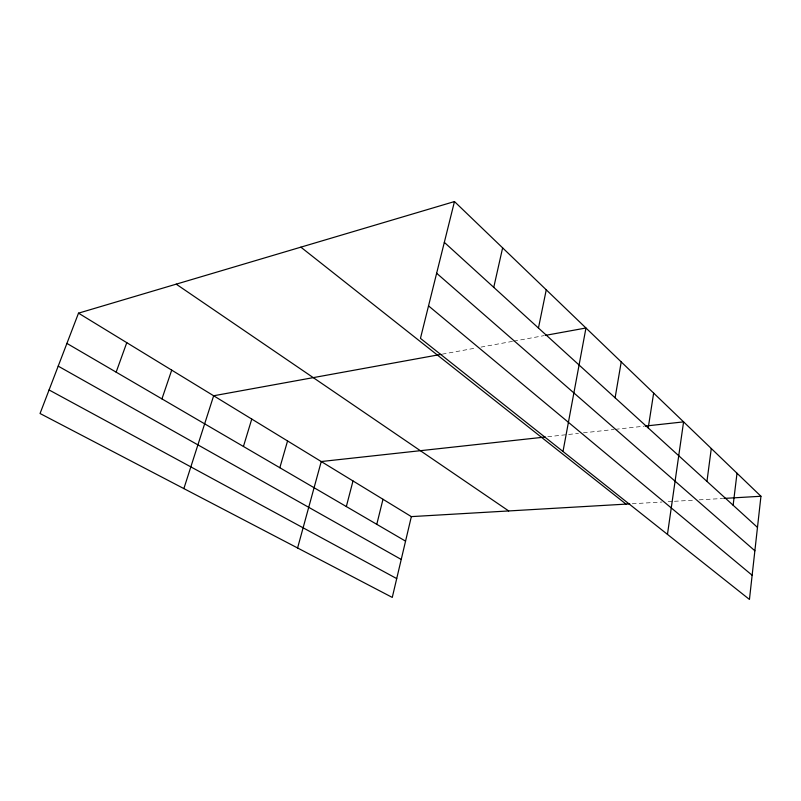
<?xml version="1.0" encoding="UTF-8"?>
<svg xmlns="http://www.w3.org/2000/svg" width="801" height="801" viewBox="0 0 801 801"><rect width="100%" height="100%" fill="white"/><g stroke="black" fill="none" stroke-linecap="round" stroke-linejoin="round"><path stroke-width="0.6" stroke-dasharray="4 3" d="M442.232 354.162L476.144 347.984M480.99 347.103L512.53 341.366M513.751 341.146L544.35 335.579M547.764 436.745L578.462 433.381M583.378 432.84L614.127 429.476M615.368 429.336L643.894 426.212M632.229 503.759L662.006 502.027M668.214 501.666L673.18 501.376M674.422 501.296L694.257 500.144M699.193 499.854L722.662 498.492"/><path stroke-width="1.2" d="M760.95 496.26L749.446 599.438L420.455 338.372L454.467 201.562L760.95 496.26L723.894 498.422M733.135 505.241L737.01 473.241M706.953 481.411L711.288 448.51M667.463 534.377L683.583 421.877L645.135 426.082M648.219 427.944L653.656 393.091M615.108 397.807L621.226 361.912M562.993 451.484L585.962 327.999L545.571 335.349M538.452 328.03L546.252 289.822M493.756 287.349L502.627 247.879M78.508 313.161L411.344 516.615L392.27 597.416L40.05 413.506L78.508 313.161L454.467 201.562M376.78 524.335L382.988 499.283M346.332 506.562L353.001 480.95M297.592 547.974L321.251 461.536L545.301 437.016M279.839 467.734L287.559 440.95M243.434 446.477L251.764 419.063M183.87 488.6L213.657 395.764L441.021 354.382M161.942 398.898L171.714 370.132M116.145 372.155L126.778 342.658M411.344 516.615L629.746 503.899M49.071 389.957L396.715 578.592M58.203 366.137L401.231 559.458M66.914 343.409L405.556 541.136M176.22 284.155L508.705 510.948M300.866 247.159L626.032 504.119M428.535 305.882L752.149 575.258M436.645 273.251L754.872 550.768M444.325 242.353L757.476 527.398"/></g></svg>
